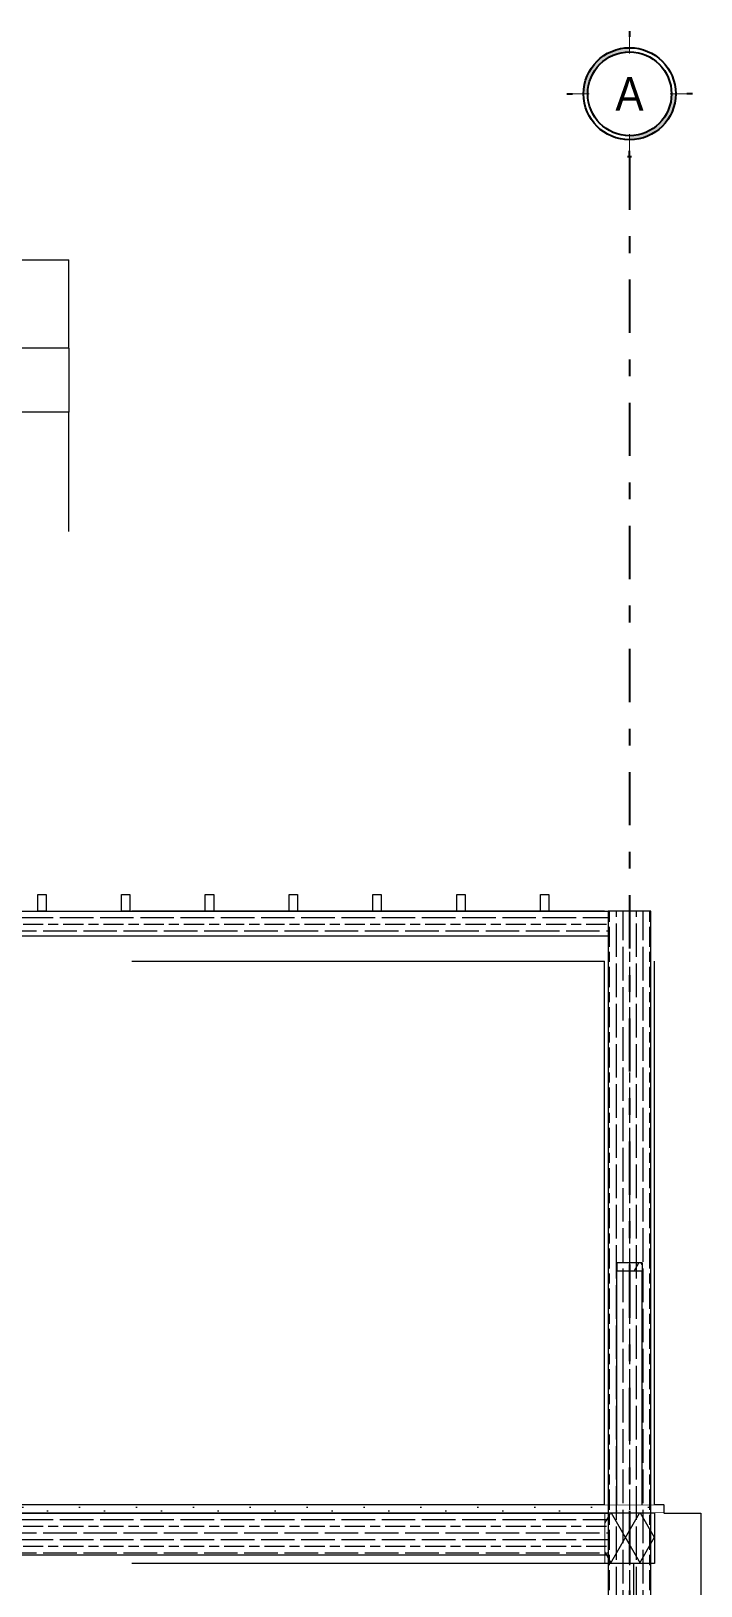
# Model space of a CAD drawing. Header units: metres. Extents: x 0 to 22, y -3 to 11.8.
# Drawn here: x 17.84 to 21.84, y 2.56 to 11.84 of the extents above; entities that cross this region are included whole.
import ezdxf
from ezdxf.enums import TextEntityAlignment as Align

# ---------------------------------------------------------------- set-up
doc = ezdxf.new("R2010")
doc.units = ezdxf.units.M
doc.header["$MEASUREMENT"] = 0
for name, pattern in [('DASHDOT', [25.4, 12.7, -6.35, 0, -6.35]), ('Xref_Alzado 2 Est$0$HIDDEN', [0.375, 0.25, -0.125]), ('Xref_Alzado 2$0$Wipeout_Contour', [1000, 0, -1000])]:
    doc.linetypes.add(name, pattern=pattern)
for name, color, linetype in [('Eje', 5, 'DASHDOT'), ('Globo Eje', 1, 'Continuous'), ('TEXTO', 7, 'Continuous'), ('Xref_Alzado 2$0$Estructura - Cubiertas', 7, 'Continuous'), ('Xref_Alzado 2$0$Estructura - Forjados', 7, 'Continuous'), ('Xref_Alzado 2$0$Estructura - Muros', 7, 'Continuous'), ('Xref_Alzado 2$0$Estructura - Vigas y Pilares', 7, 'Continuous')]:
    doc.layers.add(name, color=color, linetype=linetype)
for name, color, linetype, lineweight in [('Xref_Alzado 2 Est$0$00-MADERA', 42, 'Continuous', 13), ('Xref_Alzado 2$0$Estructura - Cubiertas_Pen_No__1', 7, 'Continuous', 13), ('Xref_Alzado 2$0$Estructura - Forjados_Pen_No__1', 7, 'Continuous', 13), ('Xref_Alzado 2$0$Estructura - Vigas y Pilares_Pen_No__30', 7, 'Continuous', 18)]:
    doc.layers.add(name, color=color, linetype=linetype, lineweight=lineweight)
for name, color, linetype, lineweight, true_color in [('Xref_Alzado 2$0$Estructura - Cubiertas_Pen_No__81', 7, 'Continuous', 13, 0x6a6a6a), ('Xref_Alzado 2$0$Estructura - Forjados_Pen_No__170', 7, 'Continuous', 13, 0x9f9f00), ('Xref_Alzado 2$0$Estructura - Forjados_Pen_No__81', 7, 'Continuous', 13, 0x6a6a6a), ('Xref_Alzado 2$0$Estructura - Muros_Pen_No__81', 7, 'Continuous', 13, 0x6a6a6a), ('Xref_Alzado 2$0$Estructura - Vigas y Pilares_Pen_No__174', 7, 'Continuous', 13, 0xe4ad2c), ('Xref_Alzado 2$0$Estructura - Vigas y Pilares_Pen_No__81', 7, 'Continuous', 13, 0x6a6a6a)]:
    doc.layers.add(name, color=color, linetype=linetype, lineweight=lineweight, true_color=true_color)
doc.styles.add('Arial', font='arial.ttf')
pattern_1 = [(60, (0, 0), (-129.9038, 75), []), (120, (0, 0), (129.9038, 75), [])]

# ---------------------------------------------------------------- blocks, each defined once
blk = doc.blocks.new('Xref_Alzado 2$0$Section Element_3')
at = {"color": 254, "linetype": 'Xref_Alzado 2$0$Wipeout_Contour', "lineweight": 0, "ltscale": 43453.612002}
blk.add_wipeout([(10859, -293.9), (10861.1, -293.9), (10861.1, -243.9), (10859, -243.9)], dxfattribs=at).dxf.layer = 'Xref_Alzado 2$0$Estructura - Forjados'
at = {"color": 254, "linetype": 'Xref_Alzado 2$0$Wipeout_Contour', "lineweight": 0, "ltscale": 295735.901563}
blk.add_wipeout([(6731.8, -243.9), (6731.8, -293.9), (10859, -293.9), (10859, -243.9), (10075.5, -243.9), (10073.3, -274.6), (10073, -275.3), (10068.1, -279.2), (10062.7, -275.8), (10062.4, -275.2), (10056.7, -243.9), (9780.9, -243.9), (9775.3, -275.2), (9774.9, -275.8), (9769.6, -279.2), (9764.6, -275.3), (9764.4, -274.6), (9762.1, -243.9), (8840.2, -243.9), (8837.9, -274.6), (8837.7, -275.3), (8832.7, -279.2), (8827.4, -275.8), (8827, -275.2), (8821.4, -243.9), (8545.6, -243.9), (8539.9, -275.2), (8539.6, -275.8), (8534.2, -279.2), (8529.3, -275.3), (8529, -274.6), (8526.8, -243.9)], dxfattribs=at).dxf.layer = 'Xref_Alzado 2$0$Estructura - Forjados'
at = {"layer": 'Xref_Alzado 2$0$Estructura - Forjados_Pen_No__170', "linetype": 'Continuous', "lineweight": 13, "true_color": 0x9f9f00}
h = blk.add_hatch(dxfattribs=at)
h.set_pattern_fill('HORMIGÓN_ARMADO', color=54, style=0, pattern_type=2)
h.set_pattern_definition([(0, (0, 0), (0, 623.54), [60, -300]), (0, (180, 311.8), (0, 623.54), [60, -300]), (60, (0, 0), (-540, 311.77), [60, -300]), (60, (360, 0), (-540, 311.77), [60, -300]), (120, (60, 0), (540, 311.77), [60, -300]), (120, (420, 0), (540, 311.77), [60, -300]), (0, (0, 60), (0, 120), [0, -120, 0, -180]), (45, (60, 60), (-84.8528, 84.8528), [0, -90, 0, -150])])
h.paths.add_polyline_path([(6731.8, -243.9), (6731.8, -293.9), (10859, -293.9), (10859, -243.9), (10075.5, -243.9), (10073.3, -274.6), (10073, -275.3), (10068.1, -279.2), (10062.7, -275.8), (10062.4, -275.2), (10056.7, -243.9), (9780.9, -243.9), (9775.3, -275.2), (9774.9, -275.8), (9769.6, -279.2), (9764.6, -275.3), (9764.4, -274.6), (9762.1, -243.9), (8840.2, -243.9), (8837.9, -274.6), (8837.7, -275.3), (8832.7, -279.2), (8827.4, -275.8), (8827, -275.2), (8821.4, -243.9), (8545.6, -243.9), (8539.9, -275.2), (8539.6, -275.8), (8534.2, -279.2), (8529.3, -275.3), (8529, -274.6), (8526.8, -243.9)])
at = {"layer": 'Xref_Alzado 2$0$Estructura - Forjados_Pen_No__1', "color": 7, "linetype": 'Continuous', "lineweight": 13}
for p, q in [((6725.5, -243.9), (6725.5, -293.9)), ((6731.8, -243.9), (6725.5, -243.9)), ((6804.6, -243.9), (6731.8, -243.9)), ((7484.7, -243.9), (6804.6, -243.9)), ((7684.7, -243.9), (7484.7, -243.9)), ((10859, -243.9), (7684.7, -243.9)), ((10859, -243.9), (10859, -293.9)), ((6731.8, -293.9), (6725.5, -293.9)), ((6804.6, -293.9), (6731.8, -293.9)), ((7484.7, -293.9), (6804.6, -293.9)), ((7684.7, -293.9), (7484.7, -293.9)), ((10504.6, -293.9), (7684.7, -293.9)), ((10859, -293.9), (10804.6, -293.9))]:
    blk.add_line(p, q, dxfattribs=at)
at = {"layer": 'Xref_Alzado 2$0$Estructura - Forjados_Pen_No__81', "color": 251, "linetype": 'Continuous', "lineweight": 13, "true_color": 0x6a6a6a}
for p, q in [((10859, -243.9), (10861.1, -243.9)), ((10861.1, -293.9), (10861.1, -243.9)), ((10859, -293.9), (10859.8, -293.9))]:
    blk.add_line(p, q, dxfattribs=at)
blk = doc.blocks.new('Xref_Alzado 2$0$Section Element_93')
at = {"layer": 'Xref_Alzado 2$0$Estructura - Cubiertas_Pen_No__81', "color": 251, "linetype": 'Continuous', "lineweight": 13, "true_color": 0x6a6a6a}
blk.add_line((6710.9, 7187.2), (7309.3, 7187.2), dxfattribs=at)
at = {"color": 254, "linetype": 'Xref_Alzado 2$0$Wipeout_Contour', "lineweight": 0, "ltscale": 83084.891341}
blk.add_wipeout([(-10292.1, 6277.7), (-9588.7, 6277.7), (-9588.7, 6400.5), (-5088.7, 6400.5), (-5088.7, 6277.7), (7309.3, 6277.7), (7309.3, 6660.9), (-10292.1, 6660.9)], dxfattribs=at).dxf.layer = 'Xref_Alzado 2$0$Estructura - Cubiertas'
at = {"color": 254, "linetype": 'Xref_Alzado 2$0$Wipeout_Contour', "lineweight": 0, "ltscale": 37176.55595}
blk.add_wipeout([(6810.9, 6167), (6810.9, 5916.2), (7309.3, 5916.2), (7309.3, 6167)], dxfattribs=at).dxf.layer = 'Xref_Alzado 2$0$Estructura - Cubiertas'
at = {"color": 254, "linetype": 'Xref_Alzado 2$0$Wipeout_Contour', "lineweight": 0, "ltscale": 36021.42956}
blk.add_wipeout([(6810.9, 5610), (6810.9, 5566.3), (7309.3, 5566.3), (7309.3, 5610)], dxfattribs=at).dxf.layer = 'Xref_Alzado 2$0$Estructura - Cubiertas'
at = {"layer": 'Xref_Alzado 2$0$Estructura - Cubiertas_Pen_No__1', "color": 7, "linetype": 'Continuous', "lineweight": 13}
for p, q in [((7309.3, 6660.9), (7309.3, 6277.7)), ((7309.3, 6277.7), (-5088.7, 6277.7))]:
    blk.add_line(p, q, dxfattribs=at)
at = {"layer": 'Xref_Alzado 2$0$Estructura - Cubiertas_Pen_No__1', "color": 7, "linetype": 'Continuous', "lineweight": 13, "flags": 128}
blk.add_lwpolyline([(7309.3, 6660.9), (-5088.7, 6660.9), (-9588.7, 6660.9), (-10292.1, 6660.9)], dxfattribs=at)
at = {"layer": 'Xref_Alzado 2$0$Estructura - Cubiertas_Pen_No__81', "color": 251, "linetype": 'Continuous', "lineweight": 13, "true_color": 0x6a6a6a}
for p, q in [((7309.3, 6660.9), (7309.3, 7187.2)), ((7309.3, 5566.3), (7309.3, 6277.7))]:
    blk.add_line(p, q, dxfattribs=at)
blk = doc.blocks.new('Xref_Alzado 2$0$Section Element_118')
at = {"color": 254, "linetype": 'Xref_Alzado 2$0$Wipeout_Contour', "lineweight": 0, "ltscale": 66150.95622}
blk.add_wipeout([(11080.4, -293.9), (10804.6, -293.9), (10804.6, -593.9), (10680.4, -593.9), (10680.4, -3300), (11080.4, -3300)], dxfattribs=at).dxf.layer = 'Xref_Alzado 2$0$Estructura - Muros'
at = {"layer": 'Xref_Alzado 2$0$Estructura - Muros_Pen_No__81', "color": 251, "linetype": 'Continuous', "lineweight": 13, "true_color": 0x6a6a6a}
for p, q in [((10859.8, -293.9), (11080.4, -293.9)), ((11080.4, -293.9), (11080.4, -3300)), ((10680.4, -3300), (10680.4, -593.9))]:
    blk.add_line(p, q, dxfattribs=at)
blk = doc.blocks.new('Xref_Alzado 2$0$Section Element_127')
at = {"color": 254, "linetype": 'Xref_Alzado 2$0$Wipeout_Contour', "lineweight": 0, "ltscale": 38547.708887}
blk.add_wipeout([(7684.7, 3299.7), (7684.7, 2999.7), (10504.6, 2999.7), (10504.6, 3299.7)], dxfattribs=at).dxf.layer = 'Xref_Alzado 2$0$Estructura - Vigas y Pilares'
at = {"layer": 'Xref_Alzado 2$0$Estructura - Vigas y Pilares_Pen_No__81', "color": 251, "linetype": 'Continuous', "lineweight": 13, "true_color": 0x6a6a6a}
for p, q in [((10504.6, 3299.7), (7684.7, 3299.7)), ((10504.6, 2999.7), (7684.7, 2999.7))]:
    blk.add_line(p, q, dxfattribs=at)
blk = doc.blocks.new('Xref_Alzado 2$0$Section Element_131')
at = {"color": 254, "linetype": 'Xref_Alzado 2$0$Wipeout_Contour', "lineweight": 0, "ltscale": 42659.638742}
blk.add_wipeout([(10804.6, -293.9), (10504.6, -293.9), (10504.6, -593.9), (10804.6, -593.9)], dxfattribs=at).dxf.layer = 'Xref_Alzado 2$0$Estructura - Vigas y Pilares'
at = {"layer": 'Xref_Alzado 2$0$Estructura - Vigas y Pilares_Pen_No__174', "linetype": 'Continuous', "lineweight": 13, "true_color": 0xe4ad2c}
h = blk.add_hatch(dxfattribs=at)
h.set_pattern_fill('FIBRA_DE_VIDRIO', color=42, style=0, pattern_type=2)
h.set_pattern_definition(pattern_1)
h.paths.add_polyline_path([(10804.6, -293.9), (10504.6, -293.9), (10504.6, -593.9), (10804.6, -593.9)])
at = {"layer": 'Xref_Alzado 2$0$Estructura - Vigas y Pilares_Pen_No__30', "color": 7, "linetype": 'Continuous', "lineweight": 18}
for p, q in [((10504.6, -293.9), (10504.6, -593.9)), ((10804.6, -293.9), (10504.6, -293.9)), ((10804.6, -293.9), (10804.6, -593.9)), ((10804.6, -593.9), (10504.6, -593.9))]:
    blk.add_line(p, q, dxfattribs=at)
blk = doc.blocks.new('Xref_Alzado 2$0$Section Element_133')
at = {"color": 254, "linetype": 'Xref_Alzado 2$0$Wipeout_Contour', "lineweight": 0, "ltscale": 86211.454581}
blk.add_wipeout([(10504.6, 3000), (10504.6, -243.9), (10579.6, -243.9), (10579.6, 1200), (10729.6, 1200), (10729.6, -243.9), (10804.6, -243.9), (10804.6, 3000)], dxfattribs=at).dxf.layer = 'Xref_Alzado 2$0$Estructura - Vigas y Pilares'
at = {"layer": 'Xref_Alzado 2$0$Estructura - Vigas y Pilares_Pen_No__81', "color": 251, "linetype": 'Continuous', "lineweight": 13, "true_color": 0x6a6a6a}
for p, q in [((10504.6, -243.9), (10504.6, 3000)), ((10804.6, -243.9), (10804.6, 3000))]:
    blk.add_line(p, q, dxfattribs=at)
blk = doc.blocks.new('Xref_Alzado 2$0$Section Element_139')
at = {"color": 254, "linetype": 'Xref_Alzado 2$0$Wipeout_Contour', "lineweight": 0, "ltscale": 42747.796533}
blk.add_wipeout([(10579.6, 1150), (10579.6, -243.9), (10729.6, -243.9), (10729.6, 1150)], dxfattribs=at).dxf.layer = 'Xref_Alzado 2$0$Estructura - Vigas y Pilares'
at = {"layer": 'Xref_Alzado 2$0$Estructura - Vigas y Pilares_Pen_No__81', "color": 251, "linetype": 'Continuous', "lineweight": 13, "true_color": 0x6a6a6a}
for p, q in [((10579.6, -243.9), (10579.6, 1150)), ((10729.6, -243.9), (10729.6, 1150))]:
    blk.add_line(p, q, dxfattribs=at)
blk = doc.blocks.new('Xref_Alzado 2$0$Section Element_161')
at = {"color": 254, "linetype": 'Xref_Alzado 2$0$Wipeout_Contour', "lineweight": 0, "ltscale": 42876.953039}
blk.add_wipeout([(10579.6, 1200), (10579.6, 1150), (10729.6, 1150), (10729.6, 1200)], dxfattribs=at).dxf.layer = 'Xref_Alzado 2$0$Estructura - Vigas y Pilares'
at = {"layer": 'Xref_Alzado 2$0$Estructura - Vigas y Pilares_Pen_No__174', "linetype": 'Continuous', "lineweight": 13, "true_color": 0xe4ad2c}
h = blk.add_hatch(dxfattribs=at)
h.set_pattern_fill('FIBRA_DE_VIDRIO', color=42, style=0, pattern_type=2)
h.set_pattern_definition(pattern_1)
h.paths.add_polyline_path([(10579.6, 1200), (10579.6, 1150), (10729.6, 1150), (10729.6, 1200)])
at = {"layer": 'Xref_Alzado 2$0$Estructura - Vigas y Pilares_Pen_No__30', "color": 7, "linetype": 'Continuous', "lineweight": 18}
for p, q in [((10579.6, 1200), (10579.6, 1150)), ((10729.6, 1200), (10579.6, 1200)), ((10729.6, 1150), (10579.6, 1150)), ((10729.6, 1200), (10729.6, 1150))]:
    blk.add_line(p, q, dxfattribs=at)
blk = doc.blocks.new('Xref_Alzado 2$0$Section Element_162')
at = {"color": 254, "linetype": 'Xref_Alzado 2$0$Wipeout_Contour', "lineweight": 0, "ltscale": 36428.027213}
blk.add_wipeout([(7684.7, -593.9), (10504.6, -593.9), (10504.6, -293.9), (7684.7, -293.9)], dxfattribs=at).dxf.layer = 'Xref_Alzado 2$0$Estructura - Vigas y Pilares'
at = {"layer": 'Xref_Alzado 2$0$Estructura - Vigas y Pilares_Pen_No__81', "color": 251, "linetype": 'Continuous', "lineweight": 13, "true_color": 0x6a6a6a}
blk.add_line((10504.6, -593.9), (7684.7, -593.9), dxfattribs=at)
blk = doc.blocks.new('Xref_Alzado 2')
at = {"layer": 'Xref_Alzado 2$0$Estructura - Cubiertas', "lineweight": 0, "xscale": 0.001, "yscale": 0.001, "zscale": 0.001}
blk.add_blockref('Xref_Alzado 2$0$Section Element_93', (10.7602, 3.289), dxfattribs=at)
at = {"layer": 'Xref_Alzado 2$0$Estructura - Forjados', "lineweight": 0, "xscale": 0.001, "yscale": 0.001, "zscale": 0.001}
blk.add_blockref('Xref_Alzado 2$0$Section Element_3', (10.7602, 3.289), dxfattribs=at)
at = {"layer": 'Xref_Alzado 2$0$Estructura - Muros', "lineweight": 0, "xscale": 0.001, "yscale": 0.001, "zscale": 0.001}
blk.add_blockref('Xref_Alzado 2$0$Section Element_118', (10.7602, 3.289), dxfattribs=at)
at = {"layer": 'Xref_Alzado 2$0$Estructura - Vigas y Pilares', "lineweight": 0, "xscale": 0.001, "yscale": 0.001, "zscale": 0.001}
blk.add_blockref('Xref_Alzado 2$0$Section Element_127', (10.7602, 3.289), dxfattribs=at)
for name in ['Xref_Alzado 2$0$Section Element_133', 'Xref_Alzado 2$0$Section Element_131']:
    blk.add_blockref(name, (10.7602, 3.289), dxfattribs=at)
for name in ['Xref_Alzado 2$0$Section Element_139', 'Xref_Alzado 2$0$Section Element_162']:
    blk.add_blockref(name, (10.7602, 3.289), dxfattribs=at)
blk.add_blockref('Xref_Alzado 2$0$Section Element_161', (10.7602, 3.289), dxfattribs=at)
blk = doc.blocks.new('Xref_Alzado 2 Est')
at = {"layer": 'Xref_Alzado 2 Est$0$00-MADERA'}
h = blk.add_hatch(dxfattribs=at)
h.set_pattern_fill('GOST_WOOD', color=256, scale=0.02, angle=90)
h.set_pattern_definition([(180, (19.31662, -0.01126), (1e-17, 0.12), [0.2, -0.04]), (180, (19.35662, 0.02874), (1e-17, 0.12), [0.12, -0.03, 0.06, -0.03]), (180, (19.41662, 0.06874), (1e-17, 0.12), [0.2, -0.04])])
h.paths.add_polyline_path([(21.2878, 6.4386), (21.2878, 6.5887), (17.516, 6.5885), (17.516, 6.4384)])
h = blk.add_hatch(dxfattribs=at)
h.set_pattern_fill('GOST_WOOD', color=256, scale=0.02)
h.set_pattern_definition([(90, (21.13624, -0.30491), (0.12, -7e-18), [0.2, -0.04]), (90, (21.17624, -0.34491), (0.12, -7e-18), [0.12, -0.03, 0.06, -0.03]), (90, (21.21624, -0.40491), (0.12, -7e-18), [0.2, -0.04])])
h.paths.add_polyline_path([(21.2878, 6.5888), (21.2878, 0.089), (21.5418, 0.089), (21.5418, 6.5888)])
h = blk.add_hatch(dxfattribs=at)
h.set_pattern_fill('GOST_WOOD', color=256, scale=0.02, angle=90)
h.set_pattern_definition([(180, (19.31662, -3.60491), (1e-17, 0.12), [0.2, -0.04]), (180, (19.35662, -3.56491), (1e-17, 0.12), [0.12, -0.03, 0.06, -0.03]), (180, (19.41662, -3.52491), (1e-17, 0.12), [0.2, -0.04])])
h.paths.add_polyline_path([(21.2878, 2.7449), (21.2878, 2.9951), (17.58, 2.9951), (17.58, 2.745)])
at = {"layer": 'Xref_Alzado 2 Est$0$00-MADERA', "color": 6, "linetype": 'Xref_Alzado 2 Est$0$HIDDEN'}
for points in [[(17.9342, 6.5888), (17.8842, 6.5888), (17.8842, 6.6888), (17.9342, 6.6888)], [(18.4342, 6.5888), (18.3842, 6.5888), (18.3842, 6.6888), (18.4342, 6.6888)], [(18.9342, 6.5888), (18.8842, 6.5888), (18.8842, 6.6888), (18.9342, 6.6888)], [(19.4342, 6.5888), (19.3842, 6.5888), (19.3842, 6.6888), (19.4342, 6.6888)], [(19.9342, 6.5888), (19.8842, 6.5888), (19.8842, 6.6888), (19.9342, 6.6888)], [(20.4342, 6.5888), (20.3842, 6.5888), (20.3842, 6.6888), (20.4342, 6.6888)], [(20.9342, 6.5888), (20.8842, 6.5888), (20.8842, 6.6888), (20.9342, 6.6888)]]:
    blk.add_lwpolyline(points, close=True, dxfattribs=at)
at = {"layer": 'Xref_Alzado 2 Est$0$00-MADERA'}
for points in [[(17.516, 6.5885), (21.2878, 6.5887), (21.2878, 6.4386), (17.516, 6.4384)], [(21.2878, 0.089), (21.5418, 0.089), (21.5418, 6.5888), (21.2878, 6.5888)], [(17.58, 2.9951), (21.2878, 2.9951), (21.2878, 2.7449), (17.58, 2.745)]]:
    blk.add_lwpolyline(points, close=True, dxfattribs=at)
blk = doc.blocks.new('*U16')
at = {"layer": 'Globo Eje', "ltscale": 0.025, "true_color": 0x636466}
h = blk.add_hatch(color=251, dxfattribs=at)
h.dxf.hatch_style = 1
h.paths.add_polyline_path([(0.0007, -2.7729, 0.414214), (-0.2743, -3.0479), (-0.2493, -3.0479, -0.414214), (0.0007, -2.7979)])
h.paths.add_polyline_path([(0.2757, -3.0479), (0.2507, -3.0479, -0.414214), (0.0007, -3.2979), (0.0007, -3.3229, 0.414214)])
at = {"layer": 'Eje', "ltscale": 0.025}
for points in [[(-0.0125, -3.4221), (0, -3.4221)], [(0, -3.4221), (0, -16.731)], [(0, -3.4221), (0.0125, -3.4221)]]:
    blk.add_lwpolyline(points, dxfattribs=at)
at = {"layer": 'Globo Eje', "ltscale": 0.025}
for points in [[(0, -2.6736), (0, -2.7073)], [(-0.3743, -3.0479), (-0.3405, -3.0479)], [(0.3757, -3.0479), (0.342, -3.0479)], [(0, -3.4221), (0, -3.3884)]]:
    blk.add_lwpolyline(points, dxfattribs=at)
at = {"layer": 'Globo Eje', "color": 251, "ltscale": 0.025, "true_color": 0x636466, "const_width": 0.00625}
for points in [[(0, -2.8086), (0, -2.7073)], [(-0.2393, -3.0479), (-0.3405, -3.0479)], [(0.2407, -3.0479), (0.342, -3.0479)], [(0, -3.2871), (0, -3.3884)]]:
    blk.add_lwpolyline(points, dxfattribs=at)
at = {"layer": 'Globo Eje', "color": 1, "ltscale": 0.025}
blk.add_circle((0.0007, -3.0479), 0.275, dxfattribs=at)
at = {"layer": 'Globo Eje', "color": 1, "ltscale": 0.01}
blk.add_circle((0.0007, -3.0479), 0.25, dxfattribs=at)
at = {"layer": 'TEXTO', "color": 7, "ltscale": 0.025, "style": 'Arial', "width": 0.9, "flags": 8}
for tag, p in [('Eje1', (0, -3.0479)), ('Eje2', (0, -17.1052))]:
    blk.add_attdef(tag, text='', height=0.2, dxfattribs=at).set_placement(p, align=Align.MIDDLE_CENTER)

msp = doc.modelspace()

# ---------------------------------------------------------------- block references
msp.add_blockref('Xref_Alzado 2', (0, 0))

# ---------------------------------------------------------------- next in the draw order: block references
at = {"ltscale": 0.025}
ref = msp.add_blockref('*U16', (21.4148, 14.5155), dxfattribs=at)
ref.add_attrib('Eje1', 'A', dxfattribs={"layer": 'TEXTO', "color": 7, "ltscale": 0.025, "height": 0.2, "style": 'Arial', "width": 0.9}).set_placement((21.4148, 11.4676), align=Align.MIDDLE_CENTER)
msp.add_blockref('Xref_Alzado 2 Est', (0, 0))

doc.saveas('drawing.dxf')
